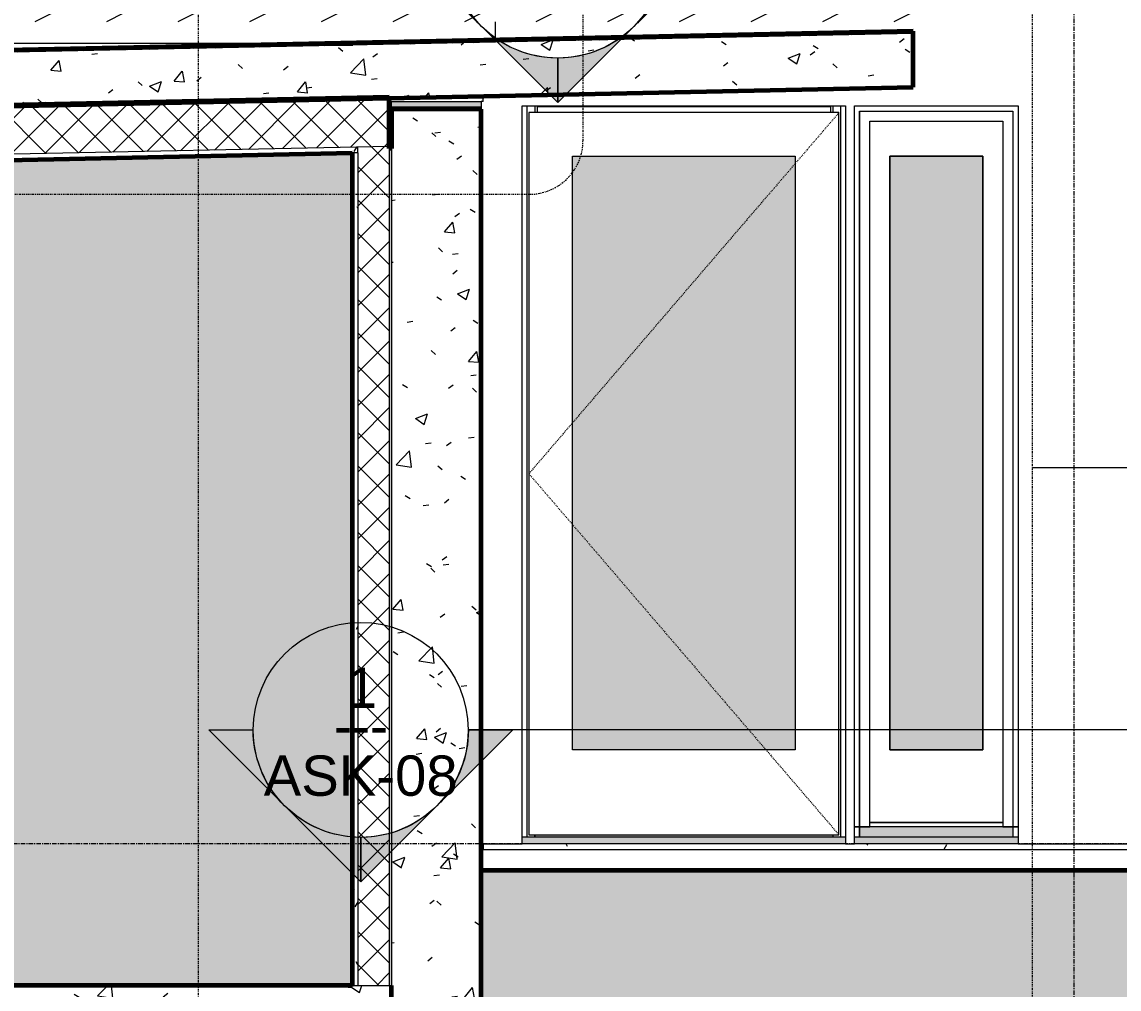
# Model space of a CAD drawing. Header units: inches. Extents: x -8991 to -6983, y -226 to 479.
# Drawn here: x -8744.1 to -8621.6, y -107.6 to 0.4 of the extents above; entities that cross this region are included whole.
import ezdxf

# ---------------------------------------------------------------- set-up
doc = ezdxf.new("R2010")
doc.units = ezdxf.units.IN
doc.header["$MEASUREMENT"] = 0
for name, pattern in [('Dash 1_16_', [0.125, 0.0625, -0.0625]), ('Dash Dot 3_16_', [0.3125, 0.1875, -0.0625, 0, -0.0625]), ('Grid Line 1_2_', [0.875, 0.5, -0.125, 0.125, -0.125])]:
    doc.linetypes.add(name, pattern=pattern)
for name, color, linetype, lineweight in [('A-ANNO-SYMB', 150, 'Continuous', 9), ('A-ANNO-SYMB-1', 150, 'Dash Dot 3_16_', 9), ('A-CLNG', 13, 'Continuous', 18), ('A-CLNG-1', 13, 'Continuous', 60), ('A-CLNG-PATT-1', 13, 'Continuous', 9), ('A-DOOR', 31, 'Continuous', 18), ('A-DOOR-1', 31, 'Dash 1_16_', 9), ('A-DOOR-2', 31, 'Continuous', 9), ('A-DOOR-FRAM', 31, 'Continuous', 9), ('A-FLOR', 192, 'Continuous', 18), ('A-FLOR-1', 192, 'Continuous', 60), ('A-FLOR-LEVL-1', 51, 'Grid Line 1_2_', 9), ('A-FLOR-MCUT', 51, 'Continuous', 18), ('A-FLOR-PATT-1', 8, 'Continuous', 9), ('A-WALL', 113, 'Continuous', 18), ('A-WALL-PATT-1', 111, 'Continuous', 9), ('C-TOPO', 7, 'Continuous', 9), ('C-TOPO-1', 7, 'Continuous', 60), ('G-ANNO-SYMB-1', 111, 'Continuous', 9), ('I-WALL', 2, 'Continuous', 18), ('I-WALL-1', 2, 'Continuous', 60), ('S-BEAM', 12, 'Continuous', 9), ('S-FNDN', 32, 'Continuous', 18), ('S-FNDN-1', 32, 'Continuous', 60), ('S-GRID-1', 1, 'Grid Line 1_2_', 9)]:
    doc.layers.add(name, color=color, linetype=linetype, lineweight=lineweight)
doc.styles.add('Arial_1', font='arial.ttf', dxfattribs={"height": 4.5})
doc.styles.add('Century Gothic', font='ufonts.com_century-gothic.ttf', dxfattribs={"height": 4.5})
pattern_1 = [(50, (-8602.267, 124.938), (13.77135, -1.20496), [1.44, -15.84]), (355, (-8602.267, 124.938), (-2.6644, 14.4422), [1.152, -12.672]), (100.451, (-8601.119, 124.837), (11.10708, 13.23737), [1.224, -13.462]), (46.184, (-8602.267, 128.778), (20.4913, -3.17785), [2.16, -23.76]), (96.636, (-8600.559, 128.513), (17.9459, 18.7032), [1.836, -20.193]), (351.184, (-8602.267, 128.778), (17.9454, 18.7026), [1.728, -19.008]), (21, (-8600.347, 127.818), (11.46052, -7.73037), [1.44, -15.84]), (326, (-8600.347, 127.818), (4.67135, 13.92315), [1.152, -12.672]), (71.451, (-8599.392, 127.173), (16.13207, 6.19284), [1.224, -13.462]), (37.5, (-8602.267, 124.938), (0.23312, 6.39175), [0.634, -11.885, 0.634, -12.23, -12.72]), (37.5, (-8602.267, 124.938), (0.23312, 6.39175), [-25.382, 0.634, -12.086]), (7.5, (-8602.267, 124.938), (5.05073, 7.57304), [0.634, -6.701, 0.634, -11.597, -4.848]), (7.5, (-8602.267, 124.938), (5.05073, 7.57304), [-19.565, 0.634, -4.214]), (327.5, (-8606.548, 124.938), (10.24958, -0.43289), [0.634, -4.166, 0.634, -14.342, -19.872]), (327.5, (-8606.548, 124.938), (10.24958, -0.43289), [-19.776, 0.634, -19.238]), (317.5, (-8608.468, 124.938), (11.1974, 1.92214), [0.634, -5.606, 0.634, -9.312, -14.112]), (317.5, (-8608.468, 124.938), (11.1974, 1.92214), [-16.186, 0.634, -13.478])]
pattern_2 = [(0, (-8602.267, 124.938), (15.36, 3.84), [0.634, -10.886, 0.634, -10.886, -61.44]), (0, (-8602.267, 124.938), (15.36, 3.84), [-23.04, 0.634, -22.406, 0.634, -10.886, -26.88]), (0, (-8602.267, 124.938), (15.36, 3.84), [-57.6, 0.634, -7.046, 0.634, -18.566]), (120, (-8596.507, 126.858), (-11.005538, 11.38215), [0.634, -10.886, 0.634, -10.886, -61.44]), (120, (-8596.507, 126.858), (-11.005538, 11.38215), [-23.04, 0.634, -22.406, 0.634, -10.886, -26.88]), (120, (-8596.507, 126.858), (-11.005538, 11.38215), [-57.6, 0.634, -7.046, 0.634, -18.566]), (240, (-8594.587, 134.538), (-4.354462, -15.22215), [0.634, -10.886, 0.634, -10.886, -61.44]), (240, (-8594.587, 134.538), (-4.354462, -15.22215), [-23.04, 0.634, -22.406, 0.634, -10.886, -26.88]), (240, (-8594.587, 134.538), (-4.354462, -15.22215), [-57.6, 0.634, -7.046, 0.634, -18.566])]
pattern_3 = [(45, (-8602.267, 124.938), (-1.856155, 1.856155), []), (135, (-8602.267, 124.938), (-1.856155, -1.856155), [])]

# ---------------------------------------------------------------- blocks, each defined once
blk = doc.blocks.new('Door-Outswing-Andersen-A_Series-Single - 3_ 0-1_8_ x 6_ 10-3_8_-2052640-Section 36')
at = {"layer": 'A-DOOR'}
for points in [[(-8682.6, -80.87), (-8657.73, -80.87), (-8657.73, -14.62), (-8682.6, -14.62), (-8682.6, -46.24)], [(-8652.67, -91.37), (-8652.1, -91.37), (-8652.11, -90.63), (-8688.23, -90.63), (-8688.23, -91.37), (-8652.85, -91.37)], [(-8653.8, -90.63), (-8653.52, -90.63), (-8653.52, -90.37), (-8686.8, -90.37), (-8686.8, -90.63), (-8657.73, -90.63)]]:
    blk.add_hatch(color=256, dxfattribs=at).paths.add_polyline_path(points, flags=0)
for p, q in [((-8687.66, -90.63), (-8687.66, -9)), ((-8652.85, -9.75), (-8687.48, -9.75)), ((-8687.48, -9.75), (-8687.48, -90.37)), ((-8686.8, -9), (-8686.8, -9.75)), ((-8686.53, -9.75), (-8686.53, -9)), ((-8653.8, -9), (-8653.8, -9.75)), ((-8653.52, -9), (-8653.52, -9.75)), ((-8652.85, -90.37), (-8652.85, -9.75)), ((-8652.67, -9), (-8652.67, -90.63)), ((-8682.6, -80.87), (-8682.6, -14.62)), ((-8682.6, -14.62), (-8657.73, -14.62)), ((-8657.73, -14.62), (-8657.73, -80.87)), ((-8657.73, -80.87), (-8682.6, -80.87)), ((-8688.23, -91.37), (-8688.23, -90.63)), ((-8652.1, -90.63), (-8688.23, -90.63)), ((-8687.48, -90.37), (-8652.85, -90.37)), ((-8686.8, -90.63), (-8686.8, -90.37)), ((-8686.8, -90.37), (-8686.8, -90.63)), ((-8653.52, -90.37), (-8653.52, -90.63)), ((-8653.52, -90.37), (-8653.52, -90.63)), ((-8652.1, -90.63), (-8652.1, -91.37)), ((-8652.1, -91.37), (-8688.23, -91.37))]:
    blk.add_line(p, q, dxfattribs=at)
at = {"layer": 'A-DOOR-1'}
for p, q in [((-8652.85, -9.75), (-8687.48, -50.06)), ((-8687.48, -50.06), (-8652.85, -90.37))]:
    blk.add_line(p, q, dxfattribs=at)
at = {"layer": 'A-DOOR-FRAM'}
blk.add_line((-8653.8, -9.12), (-8686.53, -9.12), dxfattribs=at)
blk = doc.blocks.new('051200 - Structural Steel Framing - Base Plate - 4 holes - 2-1954473-Section 36')
at = {"layer": 'S-BEAM'}
blk.add_hatch(color=256, dxfattribs=at).paths.add_polyline_path([(-8701.26, -9.13), (-8692.82, -9.13), (-8692.82, -8.5), (-8702.82, -8.5), (-8702.82, -9.13)], flags=0)
for p, q in [((-8702.82, -8.5), (-8692.82, -8.5)), ((-8702.82, -9.13), (-8702.82, -8.5)), ((-8692.82, -8.5), (-8692.82, -9.13)), ((-8692.82, -9.13), (-8702.82, -9.13))]:
    blk.add_line(p, q, dxfattribs=at)
blk = doc.blocks.new('Door-Sidelight-Andersen-A_Series - 1_ 6-1_4_ x 6_ 10-3_8_-2134315-Section 36')
at = {"layer": 'A-DOOR'}
for points in [[(-8643.41, -80.87), (-8636.79, -80.87), (-8636.79, -14.62), (-8647.16, -14.62), (-8647.16, -80.87)], [(-8649.41, -91.37), (-8632.85, -91.37), (-8632.86, -90.63), (-8651.1, -90.63), (-8651.1, -91.37), (-8649.93, -91.37)], [(-8643.41, -90.63), (-8633.42, -90.63), (-8633.42, -89.48), (-8650.54, -89.48), (-8650.54, -90.63), (-8645.9, -90.63)]]:
    blk.add_hatch(color=256, dxfattribs=at).paths.add_polyline_path(points, flags=0)
for p, q in [((-8650.54, -90.63), (-8650.54, -9.57)), ((-8650.54, -9.57), (-8633.42, -9.57)), ((-8633.42, -9.57), (-8633.42, -90.63)), ((-8649.41, -89.48), (-8649.41, -10.69)), ((-8649.41, -10.69), (-8634.55, -10.69)), ((-8634.55, -10.69), (-8634.55, -89.48)), ((-8647.16, -14.62), (-8636.79, -14.62)), ((-8647.16, -80.87), (-8647.16, -14.62)), ((-8636.79, -14.62), (-8636.79, -80.87)), ((-8636.79, -80.87), (-8647.16, -80.87)), ((-8634.55, -88.99), (-8649.41, -88.99)), ((-8632.85, -89.48), (-8651.1, -89.48)), ((-8651.1, -89.48), (-8649.41, -89.48)), ((-8651.1, -91.37), (-8651.1, -90.63)), ((-8632.85, -90.63), (-8651.1, -90.63)), ((-8634.55, -89.48), (-8632.85, -89.48)), ((-8632.85, -90.63), (-8632.85, -91.37)), ((-8632.85, -91.37), (-8651.1, -91.37))]:
    blk.add_line(p, q, dxfattribs=at)
at = {"layer": 'A-DOOR-2'}
for p, q in [((-8647.16, -14.62), (-8647.16, -80.87)), ((-8636.79, -14.62), (-8647.16, -14.62)), ((-8636.79, -80.87), (-8636.79, -14.62)), ((-8647.16, -80.87), (-8636.79, -80.87))]:
    blk.add_line(p, q, dxfattribs=at)
at = {"layer": 'A-DOOR-FRAM'}
for p, q in [((-8650.54, -9.57), (-8650.54, -90.63)), ((-8650.54, -9.57), (-8633.42, -9.57)), ((-8633.42, -9.57), (-8633.42, -90.63)), ((-8649.41, -88.99), (-8634.55, -88.99))]:
    blk.add_line(p, q, dxfattribs=at)
blk = doc.blocks.new('Section - Section Head - Filled-22785-Section 36')
at = {"layer": 'G-ANNO-SYMB-1'}
h = blk.add_hatch(color=256, dxfattribs=at)
edge = h.paths.add_edge_path(flags=0)
edge.add_line((-8608.22, -199.98), (-8600.17, -191.93))
edge.add_line((-8600.17, -191.93), (-8600.17, -196.88))
edge.add_arc((-8600.17, -208.9), 12.02, 90, 132.0784)
h = blk.add_hatch(color=256, dxfattribs=at)
edge = h.paths.add_edge_path(flags=0)
edge.add_arc((-8600.17, -208.9), 12, 135, 180)
edge.add_line((-8612.17, -208.9), (-8617.14, -208.9))
edge.add_line((-8617.14, -208.9), (-8608.65, -200.41))
h = blk.add_hatch(color=256, dxfattribs=at)
edge = h.paths.add_edge_path(flags=0)
edge.add_line((-8608.65, -217.38), (-8617.14, -208.9))
edge.add_line((-8617.14, -208.9), (-8612.17, -208.9))
edge.add_arc((-8600.17, -208.9), 12, 180, 225)
h = blk.add_hatch(color=256, dxfattribs=at)
edge = h.paths.add_edge_path(flags=0)
edge.add_arc((-8600.17, -208.9), 12.02, 227.9216, 270)
edge.add_line((-8600.17, -220.91), (-8600.17, -225.87))
edge.add_line((-8600.17, -225.87), (-8608.22, -217.82))
for p, q in [((-8600.17, -191.93), (-8608.22, -199.98)), ((-8600.17, -196.88), (-8600.17, -191.93)), ((-8608.65, -200.41), (-8617.14, -208.9)), ((-8612.17, -208.9), (-8617.14, -208.9)), ((-8617.14, -208.9), (-8608.65, -217.38)), ((-8617.14, -208.9), (-8612.17, -208.9)), ((-8608.22, -217.82), (-8600.17, -225.87)), ((-8600.17, -225.87), (-8600.17, -220.91))]:
    blk.add_line(p, q, dxfattribs=at)
for centre, radius, start, end in [((-8600.17, -208.91), 12, 90, 270), ((-8600.17, -208.9), 12.02, 90, 132.0784), ((-8600.17, -208.91), 12, 270, 90), ((-8600.17, -208.9), 12, 135, 180), ((-8600.17, -208.9), 12, 180, 225), ((-8600.17, -208.9), 12.02, 227.9216, 270)]:
    blk.add_arc(centre, radius, start, end, dxfattribs=at)

msp = doc.modelspace()

# ---------------------------------------------------------------- hatches: boundary and pattern name
at = {"layer": 'A-CLNG-PATT-1'}
h = msp.add_hatch(dxfattribs=at)
h.set_pattern_fill('FP_13', color=256, style=0, pattern_type=2)
h.set_pattern_definition(pattern_3)
h.paths.add_polyline_path([(-8866.0702, -16.91878), (-8703.06938, -13.52293), (-8703.06938, -8.12401), (-8866.08838, -11.52506), (-8866.06938, -16.91797)], flags=0)
h = msp.add_hatch(dxfattribs=at)
h.set_pattern_fill('FP_4', color=256, style=0, pattern_type=2)
h.set_pattern_definition(pattern_2)
h.paths.add_polyline_path([(-8862.81938, -17.47619), (-8706.56938, -14.22099), (-8706.56938, -13.59585), (-8862.81938, -16.85106), (-8862.81938, -17.46317)], flags=0)
at = {"layer": 'A-FLOR-PATT-1'}
h = msp.add_hatch(dxfattribs=at)
h.set_pattern_fill('FP_2', color=256, style=0, pattern_type=2)
h.set_pattern_definition([(216.87, (-8599.068, 132.934), (23.9897714, 15.993643), [3.998, -35.986]), (206.565, (-8594.27, 130.535), (-7.99708, -7.99662), [8.941, -8.941]), (198.435, (-8594.27, 126.537), (-15.993845, -7.997098), [5.058, -20.23])])
h.paths.add_polyline_path([(-8876.56938, 0.375), (-8644.56938, 0.375), (-8644.56938, 1.375), (-8876.56938, 1.375), (-8876.56938, 0.8501)], flags=0)
h = msp.add_hatch(dxfattribs=at)
h.set_pattern_fill('FP_17', color=256, style=0, pattern_type=2)
h.set_pattern_definition([(0, (-8602.267, 124.938), (0, 2.399), []), (315, (-8602.267, 124.938), (2.398506, 0), [3.393, -3.393]), (45, (-8602.267, 124.938), (2.398506, 0), [3.393, -3.393])])
h.paths.add_polyline_path([(-8866.31938, -5.52375), (-8644.56938, -0.90396), (-8644.56938, -0.65391), (-8866.31938, -5.2737)], flags=0)
h = msp.add_hatch(dxfattribs=at)
h.set_pattern_fill('FP_1', color=256, style=0, pattern_type=2)
h.set_pattern_definition(pattern_1)
h.paths.add_polyline_path([(-8866.31938, -11.52506), (-8644.56938, -6.90526), (-8644.56938, -0.90396), (-8866.31938, -5.52375), (-8866.31938, -8.56705)], flags=0)
h = msp.add_hatch(dxfattribs=at)
h.set_pattern_fill('FP_1', color=256, style=0, pattern_type=2)
h.set_pattern_definition(pattern_1)
h.paths.add_polyline_path([(-8782.75688, -113.19066), (-8702.81938, -113.18842), (-8702.81938, -107.18842), (-8866.56938, -107.18842), (-8866.56938, -113.19066), (-8818.75688, -113.19066)], flags=0)
at = {"layer": 'A-WALL-PATT-1'}
h = msp.add_hatch(dxfattribs=at)
h.set_pattern_fill('FP_1', color=256, style=0, pattern_type=2)
h.set_pattern_definition(pattern_1)
h.paths.add_polyline_path([(-8692.81938, -145), (-8692.81938, -9.375), (-8702.81938, -9.375), (-8702.81938, -115.14316), (-8700.7156, -115.14316), (-8699.12819, -121.1454), (-8702.81938, -121.1454), (-8702.81938, -145)], flags=0)
h = msp.add_hatch(dxfattribs=at)
h.set_pattern_fill('FP_4', color=256, style=0, pattern_type=2)
h.set_pattern_definition(pattern_2)
h.paths.add_polyline_path([(-8707.19438, -107.18842), (-8706.56938, -107.18842), (-8706.56938, -14.22099), (-8707.19438, -14.23401), (-8707.19438, -106.03262)], flags=0)
h = msp.add_hatch(dxfattribs=at)
h.set_pattern_fill('FP_13', color=256, style=0, pattern_type=2)
h.set_pattern_definition(pattern_3)
h.paths.add_polyline_path([(-8703.06938, -107.18842), (-8703.06938, -13.52293), (-8706.56938, -13.59585), (-8706.56938, -107.18842)], flags=0)
h = msp.add_hatch(dxfattribs=at)
h.set_pattern_fill('FP_4', color=256, style=0, pattern_type=2)
h.set_pattern_definition(pattern_2)
h.paths.add_polyline_path([(-8518.56938, -92), (-8518.56938, -91.375), (-8692.56938, -91.375), (-8692.56938, -92), (-8519.78642, -92)], flags=0)
at = {"layer": 'C-TOPO'}
msp.add_hatch(color=256, dxfattribs=at).paths.add_polyline_path([(-8685.81938, -196.91009), (-8337.95378, -196.91009), (-8337.95378, -42), (-8361.51629, -42), (-8393.71123, -41.50369), (-8497.93041, -83.3117), (-8517.86705, -94.31145), (-8692.81938, -94.31145), (-8692.81938, -145), (-8685.81938, -145), (-8685.81938, -157), (-8692.81938, -157), (-8692.81938, -196.91009)], flags=0)
at = {"layer": 'I-WALL'}
for points in [[(-8861.16899, -106.01709), (-8821.75688, -106.01709), (-8821.75688, -21), (-8779.75688, -21), (-8779.75688, -106.01709), (-8707.19438, -106.01709), (-8707.19438, -14.23401), (-8844.84834, -17.1018), (-8844.84834, -19.55615), (-8862.19438, -19.55615), (-8862.19438, -106.01709)], [(-8702.81938, -107.18842), (-8702.81938, -13.73506), (-8703.06938, -13.73506), (-8703.06938, -107.18842)]]:
    msp.add_hatch(color=256, dxfattribs=at).paths.add_polyline_path(points, flags=0)
at = {"layer": 'S-FNDN'}
msp.add_hatch(color=256, dxfattribs=at).paths.add_polyline_path([(-8861.7747, -107.18842), (-8707.19438, -107.18842), (-8707.19438, -106.01709), (-8779.75688, -106.01709), (-8779.75688, -106.04443), (-8782.75688, -106.04443), (-8782.75688, -106.01709), (-8818.75688, -106.01709), (-8818.75688, -106.04443), (-8821.75688, -106.04443), (-8821.75688, -106.01709), (-8862.19438, -106.01709), (-8862.19438, -107.18842)], flags=0)

# ---------------------------------------------------------------- linework, layer by layer
at = {"layer": 'A-ANNO-SYMB'}
msp.add_line((-8631.23594, -49.36785), (-8602.43594, -49.36785), dxfattribs=at)
at = {"layer": 'A-ANNO-SYMB-1'}
for p, q in [((-8681.42492, -12.8672), (-8681.42492, 154.36777)), ((-8724.41496, 62.08485), (-8724.41496, -160.82054)), ((-8631.23594, -160.82054), (-8631.23594, 62.08485)), ((-8878.45638, -18.8672), (-8687.42492, -18.8672))]:
    msp.add_line(p, q, dxfattribs=at)
msp.add_arc((-8687.42492, -12.8672), 6, 270, 0, dxfattribs=at)
at = {"layer": 'A-CLNG'}
for p, q in [((-8703.06938, -13.52293), (-8866.08838, -16.91916)), ((-8706.56938, -14.22099), (-8706.56938, -13.59585))]:
    msp.add_line(p, q, dxfattribs=at)
at = {"layer": 'A-CLNG-1'}
for p, q in [((-8703.06938, -8.02174), (-8866.08838, -11.41797)), ((-8703.06938, -13.73506), (-8703.06938, -8.02174)), ((-8862.19438, -17.46317), (-8707.19438, -14.23401))]:
    msp.add_line(p, q, dxfattribs=at)
at = {"layer": 'A-FLOR'}
for p, q in [((-8702.81938, -8.5), (-8703.06938, -8.5)), ((-8692.56938, -8.5), (-8692.81938, -8.5)), ((-8692.56938, -8.5), (-8692.56938, -7.90526))]:
    msp.add_line(p, q, dxfattribs=at)
at = {"layer": 'A-FLOR-1'}
for p, q in [((-8644.56938, -0.65391), (-8866.31938, -5.2737)), ((-8644.56938, -6.90526), (-8644.56938, -0.65391)), ((-8866.31938, -11.52506), (-8644.56938, -6.90526))]:
    msp.add_line(p, q, dxfattribs=at)
at = {"layer": 'A-FLOR-LEVL-1'}
msp.add_line((-8289.59722, -91.375), (-8978.71797, -91.375), dxfattribs=at)
at = {"layer": 'A-FLOR-MCUT'}
msp.add_line((-8644.56938, -0.90396), (-8866.31938, -5.52375), dxfattribs=at)
at = {"layer": 'A-WALL'}
for p, q in [((-8691.19438, -1.62526), (-8691.19438, 0.375)), ((-8866.56938, -2), (-8709.1818, -2)), ((-8692.81938, -9.125), (-8692.81938, -9.375)), ((-8688.22629, -90.627), (-8688.22629, -9)), ((-8688.22629, -9), (-8652.10129, -9)), ((-8652.10129, -9), (-8652.10129, -90.627)), ((-8651.10129, -90.627), (-8651.10129, -9)), ((-8651.10129, -9), (-8632.85129, -9)), ((-8632.85129, -9), (-8632.85129, -90.627)), ((-8706.56938, -14.22099), (-8707.19438, -14.23401)), ((-8706.56938, -14.22099), (-8706.56938, -107.18842)), ((-8703.06938, -13.73506), (-8703.06938, -107.18842)), ((-8702.81938, -13.73506), (-8702.81938, -107.18842)), ((-8692.81938, -91.375), (-8688.22629, -91.375)), ((-8652.10129, -91.375), (-8651.10129, -91.375)), ((-8632.85129, -91.375), (-8518.56938, -91.375)), ((-8707.19438, -107.18842), (-8702.81938, -107.18842))]:
    msp.add_line(p, q, dxfattribs=at)
at = {"layer": 'C-TOPO'}
for p, q in [((-8692.81934, -92), (-8600.13721, -92)), ((-8692.81934, -94.31145), (-8630.40527, -94.31145)), ((-8630.40527, -94.31145), (-8579.93262, -94.31145))]:
    msp.add_line(p, q, dxfattribs=at)
at = {"layer": 'C-TOPO-1'}
for p, q in [((-8692.81938, -94.31145), (-8630.40571, -94.31145)), ((-8630.40571, -94.31145), (-8579.93271, -94.31145))]:
    msp.add_line(p, q, dxfattribs=at)
at = {"layer": 'G-ANNO-SYMB-1'}
msp.add_line((-8091.57731, -78.65385), (-8694.24624, -78.65385), dxfattribs=at)
at = {"layer": 'I-WALL-1'}
for p, q in [((-8707.19438, -14.23401), (-8707.19438, -107.18842)), ((-8702.81938, -13.73506), (-8703.06938, -13.73506))]:
    msp.add_line(p, q, dxfattribs=at)
at = {"layer": 'S-FNDN'}
msp.add_line((-8692.56938, -91.375), (-8692.56938, -92), dxfattribs=at)
at = {"layer": 'S-FNDN-1'}
for p, q in [((-8702.81938, -9.375), (-8702.81938, -13.73506)), ((-8692.81938, -9.375), (-8702.81938, -9.375)), ((-8692.81938, -145), (-8692.81938, -9.375)), ((-8707.19438, -107.18842), (-8862.19438, -107.18842)), ((-8702.81938, -113.19066), (-8702.81938, -107.18842))]:
    msp.add_line(p, q, dxfattribs=at)
at = {"layer": 'S-GRID-1'}
msp.add_line((-8626.56938, -194), (-8626.56938, 454.14485), dxfattribs=at)

# ---------------------------------------------------------------- block references
at = {"layer": 'A-DOOR'}
for name in ['Door-Outswing-Andersen-A_Series-Single - 3_ 0-1_8_ x 6_ 10-3_8_-2052640-Section 36', 'Door-Sidelight-Andersen-A_Series - 1_ 6-1_4_ x 6_ 10-3_8_-2134315-Section 36']:
    msp.add_blockref(name, (0, 0), dxfattribs=at)
at = {"layer": 'G-ANNO-SYMB-1', "extrusion": (0, 0, -1), "rotation": 90.00000000000077}
for p in [(8475.34716, 8608.51314), (8497.34716, 8521.51314)]:
    msp.add_blockref('Section - Section Head - Filled-22785-Section 36', p, dxfattribs=at)
at = {"layer": 'S-BEAM'}
msp.add_blockref('051200 - Structural Steel Framing - Base Plate - 4 holes - 2-1954473-Section 36', (0, 0), dxfattribs=at)

# ---------------------------------------------------------------- texts
at = {"layer": 'G-ANNO-SYMB-1', "char_height": 4.5, "attachment_point": 1}
for s, insert, width, style in [('1', (-8707.90673, -71.69953), 4.242, 'Arial_1'), ('---', (-8709.23238, -75.95287), 7.7265, 'Century Gothic'), ('ASK-08', (-8717.09098, -81.51765), 26.5125, 'Arial_1')]:
    msp.add_mtext(s, dxfattribs=dict(at, insert=insert, width=width, style=style))

doc.saveas('drawing.dxf')
